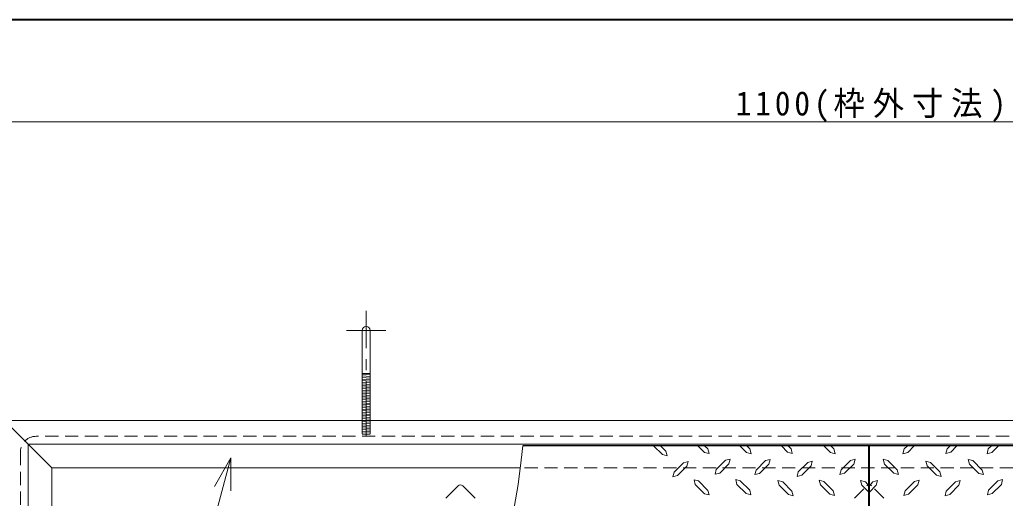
# Model space of a CAD drawing. Units: millimetres at full size, sheet at 1:7; details may follow other scales. Extents: x -1486 to 1349, y -951 to 1016.
# Drawn here: x -856 to -229, y 712 to 1016 of the extents above; entities that cross this region are included whole.
import ezdxf

# ---------------------------------------------------------------- set-up
doc = ezdxf.new("R2010")
doc.units = ezdxf.units.MM
doc.header["$LTSCALE"] = 7
doc.linetypes.add('CHAIN1', pattern=[8, 5, -1, 1, -1])
doc.linetypes.add('DASHED1', pattern=[1.8, 1.2, -0.6])
doc.layers.add('0-0', color=4, linetype='Continuous', lineweight=9)
doc.styles.add('ＭＳ ゴシック', font='')
doc.styles.get('ＭＳ ゴシック').set_extended_font_data('MS Gothic')

msp = doc.modelspace()

# ---------------------------------------------------------------- linework, layer by layer
at = {"layer": '0-0', "color": 1, "lineweight": 40}
for p, q in [((1349.039, 1016.339), (-1485.961, 1016.339)), ((-315.961, 461.339), (-315.961, 745.339))]:
    msp.add_line(p, q, dxfattribs=at)
at = {"layer": '0-0'}
for p, q in [((-865.961, 951.339), (234.039, 951.339)), ((-638.461, 791.238), (-633.461, 791.238)), ((-633.461, 790.368), (-638.461, 790.776)), ((-633.461, 789.365), (-638.461, 789.773)), ((-633.461, 788.361), (-638.461, 788.77)), ((-633.461, 787.358), (-638.461, 787.766)), ((-633.461, 786.355), (-638.461, 786.763)), ((-633.461, 785.351), (-638.461, 785.76)), ((-633.461, 784.348), (-638.461, 784.756)), ((-633.461, 783.345), (-638.461, 783.753)), ((-633.461, 782.341), (-638.461, 782.75)), ((-633.461, 781.338), (-638.461, 781.746)), ((-633.461, 780.335), (-638.461, 780.743)), ((-633.461, 779.331), (-638.461, 779.74)), ((-633.461, 778.328), (-638.461, 778.736)), ((-633.461, 777.325), (-638.461, 777.733)), ((-633.461, 776.321), (-638.461, 776.73)), ((-633.461, 775.318), (-638.461, 775.726)), ((-633.461, 774.315), (-638.461, 774.723)), ((-633.461, 773.311), (-638.461, 773.72)), ((-633.461, 772.308), (-638.461, 772.716)), ((-633.461, 771.305), (-638.461, 771.713)), ((-633.461, 770.301), (-638.461, 770.71)), ((-633.461, 769.298), (-638.461, 769.706)), ((-633.461, 768.295), (-638.461, 768.703)), ((-633.461, 767.291), (-638.461, 767.7)), ((-633.461, 766.288), (-638.461, 766.696)), ((-633.461, 765.285), (-638.461, 765.693)), ((-633.461, 764.281), (-638.461, 764.69)), ((-633.461, 763.278), (-638.461, 763.686)), ((-633.461, 762.275), (-638.461, 762.683)), ((-634.294, 761.339), (-638.461, 761.68)), ((-850.961, 746.339), (-835.961, 731.339)), ((-453.111, 745.339), (-447.445, 739.808)), ((-448.664, 745.339), (-445.289, 741.964)), ((-445.289, 741.964), (-444.445, 738.964)), ((-424.945, 745.339), (-420.727, 741.121)), ((-417.727, 740.371), (-420.727, 741.121)), ((-420.633, 745.339), (-418.57, 743.277)), ((-418.57, 743.277), (-417.727, 740.371)), ((-398.227, 745.339), (-394.008, 741.121)), ((-371.818, 745.339), (-367.852, 741.214)), ((-367.57, 745.339), (-365.602, 743.371)), ((-344.695, 745.339), (-340.477, 741.121)), ((-340.383, 745.339), (-338.32, 743.277)), ((-291.539, 745.339), (-293.602, 743.277)), ((-287.227, 745.339), (-291.445, 741.121)), ((-264.352, 745.339), (-266.32, 743.371)), ((-260.104, 745.339), (-264.07, 741.214)), ((-233.695, 745.339), (-237.914, 741.121)), ((-444.445, 738.964), (-447.445, 739.808)), ((-440.039, 728.558), (-434.039, 734.558)), ((-413.227, 730.152), (-407.32, 736.152)), ((-410.977, 727.996), (-405.164, 733.902)), ((-407.32, 736.152), (-404.32, 736.902)), ((-404.32, 736.902), (-405.164, 733.902)), ((-387.82, 729.871), (-381.914, 735.871)), ((-381.914, 735.871), (-379.008, 736.621)), ((-379.008, 736.621), (-379.758, 733.621)), ((-361.008, 728.746), (-355.008, 734.746)), ((-333.727, 729.964), (-327.82, 735.964)), ((-331.57, 727.808), (-325.664, 733.714)), ((-300.352, 727.808), (-306.258, 733.714)), ((-298.195, 729.964), (-304.102, 735.964)), ((-270.914, 728.746), (-276.914, 734.746)), ((-252.914, 736.621), (-252.164, 733.621)), ((-250.008, 735.871), (-252.914, 736.621)), ((-244.102, 729.871), (-250.008, 735.871)), ((-440.039, 728.558), (-440.789, 725.652)), ((-437.789, 726.402), (-431.883, 732.308)), ((-413.227, 730.152), (-413.977, 727.246)), ((-410.977, 727.996), (-413.977, 727.246)), ((-387.82, 729.871), (-388.664, 726.964)), ((-385.664, 727.714), (-388.664, 726.964)), ((-385.664, 727.714), (-379.758, 733.621)), ((-361.008, 728.746), (-361.758, 725.839)), ((-358.758, 726.589), (-352.852, 732.496)), ((-333.727, 729.964), (-334.57, 727.058)), ((-331.57, 727.808), (-334.57, 727.058)), ((-300.352, 727.808), (-297.352, 727.058)), ((-298.195, 729.964), (-297.352, 727.058)), ((-273.164, 726.589), (-279.07, 732.496)), ((-270.914, 728.746), (-270.164, 725.839)), ((-246.258, 727.714), (-252.164, 733.621)), ((-246.258, 727.714), (-243.258, 726.964)), ((-244.102, 729.871), (-243.258, 726.964)), ((-437.789, 726.402), (-440.789, 725.652)), ((-426.633, 720.683), (-427.383, 723.683)), ((-424.477, 722.933), (-427.383, 723.683)), ((-424.477, 722.933), (-418.57, 716.933)), ((-397.945, 722.933), (-400.852, 723.777)), ((-400.102, 720.777), (-400.852, 723.777)), ((-397.945, 722.933), (-391.945, 717.027)), ((-373.102, 720.214), (-373.945, 723.214)), ((-370.945, 722.464), (-373.945, 723.214)), ((-370.945, 722.464), (-365.039, 716.558)), ((-358.758, 726.589), (-361.758, 725.839)), ((-344.789, 722.558), (-347.789, 723.402)), ((-346.945, 720.402), (-347.789, 723.402)), ((-344.789, 722.558), (-338.883, 716.652)), ((-320.508, 720.214), (-321.352, 723.214)), ((-318.352, 722.464), (-321.352, 723.214)), ((-318.352, 722.464), (-315.961, 719.732)), ((-313.57, 722.464), (-315.961, 719.732)), ((-313.57, 722.464), (-310.57, 723.214)), ((-311.414, 720.214), (-310.57, 723.214)), ((-287.133, 722.558), (-293.039, 716.652)), ((-287.133, 722.558), (-284.133, 723.402)), ((-284.977, 720.402), (-284.133, 723.402)), ((-273.164, 726.589), (-270.164, 725.839)), ((-260.977, 722.464), (-266.883, 716.558)), ((-260.977, 722.464), (-257.977, 723.214)), ((-258.82, 720.214), (-257.977, 723.214)), ((-233.977, 722.933), (-239.977, 717.027)), ((-233.977, 722.933), (-231.07, 723.777)), ((-231.82, 720.777), (-231.07, 723.777)), ((-585.375, 711.925), (-577.375, 719.925)), ((-566.547, 711.925), (-574.547, 719.925)), ((-426.633, 720.683), (-420.727, 714.777)), ((-418.57, 716.933), (-417.727, 714.027)), ((-400.102, 720.777), (-394.195, 714.871)), ((-373.102, 720.214), (-367.289, 714.402)), ((-346.945, 720.402), (-341.039, 714.496)), ((-320.508, 720.214), (-315.961, 715.667)), ((-311.414, 720.214), (-315.961, 715.667)), ((-284.977, 720.402), (-290.883, 714.496)), ((-258.82, 720.214), (-264.633, 714.402)), ((-231.82, 720.777), (-237.727, 714.871)), ((-417.727, 714.027), (-420.727, 714.777))]:
    msp.add_line(p, q, dxfattribs=at)
at = {"layer": '0-0', "linetype": 'CHAIN1'}
for p, q in [((-635.961, 751.339), (-635.961, 831.238)), ((-648.461, 818.738), (-623.461, 818.738))]:
    msp.add_line(p, q, dxfattribs=at)
at = {"layer": '0-0', "color": 7, "lineweight": 18}
for p, q in [((-638.461, 818.738), (-638.461, 761.339)), ((-633.461, 818.738), (-633.461, 761.339)), ((-865.961, 761.339), (-850.961, 746.339)), ((234.039, 761.339), (-865.961, 761.339)), ((219.039, 746.339), (-850.961, 746.339)), ((-850.961, 746.339), (-850.961, 461.339)), ((-721.976, 737.637), (-740.38, 668.951)), ((-721.976, 737.637), (-732.476, 719.451)), ((-721.976, 737.637), (-721.976, 716.637))]:
    msp.add_line(p, q, dxfattribs=at)
at = {"layer": '0-0', "linetype": 'DASHED1'}
for p, q in [((-638.461, 761.339), (-638.461, 751.339)), ((-633.461, 760.268), (-638.461, 760.676)), ((-633.461, 759.265), (-638.461, 759.673)), ((-633.461, 761.271), (-634.294, 761.339)), ((-633.461, 761.339), (-633.461, 751.339)), ((-633.461, 758.261), (-638.461, 758.67)), ((-633.461, 757.258), (-638.461, 757.666)), ((-633.461, 756.255), (-638.461, 756.663)), ((-633.461, 755.251), (-638.461, 755.66)), ((-633.461, 754.248), (-638.461, 754.656)), ((-633.461, 753.245), (-638.461, 753.653)), ((-633.461, 752.241), (-638.461, 752.65)), ((214.039, 751.339), (-845.961, 751.339)), ((-634.702, 751.339), (-638.461, 751.646)), ((-855.961, 741.339), (-855.961, 461.339)), ((204.039, 731.339), (-537.882, 731.339)), ((-325.375, 711.925), (-317.375, 719.925)), ((-306.547, 711.925), (-314.547, 719.925))]:
    msp.add_line(p, q, dxfattribs=at)
at = {"layer": '0-0', "color": 5, "lineweight": 25}
msp.add_line((218.039, 745.339), (-536.207, 745.339), dxfattribs=at)
at = {"layer": '0-0', "color": 7, "lineweight": 18}
msp.add_lwpolyline([(-536.207, 745.339), (-537.255, 736.17), (-539.267, 720.666), (-541.854, 706.011)], dxfattribs=at)
at = {"layer": '0-0'}
for points in [[(-393.82, 745.339), (-391.758, 743.277), (-391.008, 740.277), (-394.008, 741.121)], [(-365.602, 743.371), (-364.852, 740.464), (-367.852, 741.214)], [(-338.32, 743.277), (-337.477, 740.277), (-340.477, 741.121)], [(-293.602, 743.277), (-294.445, 740.277), (-291.445, 741.121)], [(-266.32, 743.371), (-267.07, 740.464), (-264.07, 741.214)], [(-238.102, 745.339), (-240.164, 743.277), (-240.914, 740.277), (-237.914, 741.121)], [(-434.039, 734.558), (-431.133, 735.308), (-431.883, 732.308)], [(-355.008, 734.746), (-352.102, 735.496), (-352.852, 732.496)], [(-327.82, 735.964), (-324.82, 736.714), (-325.664, 733.714)], [(-304.102, 735.964), (-307.102, 736.714), (-306.258, 733.714)], [(-276.914, 734.746), (-279.82, 735.496), (-279.07, 732.496)], [(-835.961, 586.814), (-835.961, 731.339), (-537.882, 731.339)], [(-391.945, 717.027), (-391.195, 714.121), (-394.195, 714.871)], [(-365.039, 716.558), (-364.289, 713.558), (-367.289, 714.402)], [(-338.883, 716.652), (-338.039, 713.746), (-341.039, 714.496)], [(-293.039, 716.652), (-293.883, 713.746), (-290.883, 714.496)], [(-266.883, 716.558), (-267.633, 713.558), (-264.633, 714.402)], [(-239.977, 717.027), (-240.727, 714.121), (-237.727, 714.871)]]:
    msp.add_lwpolyline(points, dxfattribs=at)
at = {"layer": '0-0', "color": 7, "lineweight": 18}
msp.add_arc((-635.961, 818.738), 2.5, 360, 180, dxfattribs=at)
at = {"layer": '0-0', "linetype": 'DASHED1'}
for centre, radius, start, end in [((-845.961, 741.339), 10, 90, 180), ((-315.961, 718.511), 2, 45, 135)]:
    msp.add_arc(centre, radius, start, end, dxfattribs=at)
at = {"layer": '0-0'}
msp.add_arc((-575.961, 718.511), 2, 45, 135, dxfattribs=at)

# ---------------------------------------------------------------- texts
at = {"layer": '0-0', "color": 7, "insert": (-400.836, 951.339), "char_height": 15.4, "attachment_point": 7, "style": 'ＭＳ ゴシック'}
msp.add_mtext('\\T1.25;\\W0.95;1100(枠外寸法)', dxfattribs=at)

doc.saveas('drawing.dxf')
